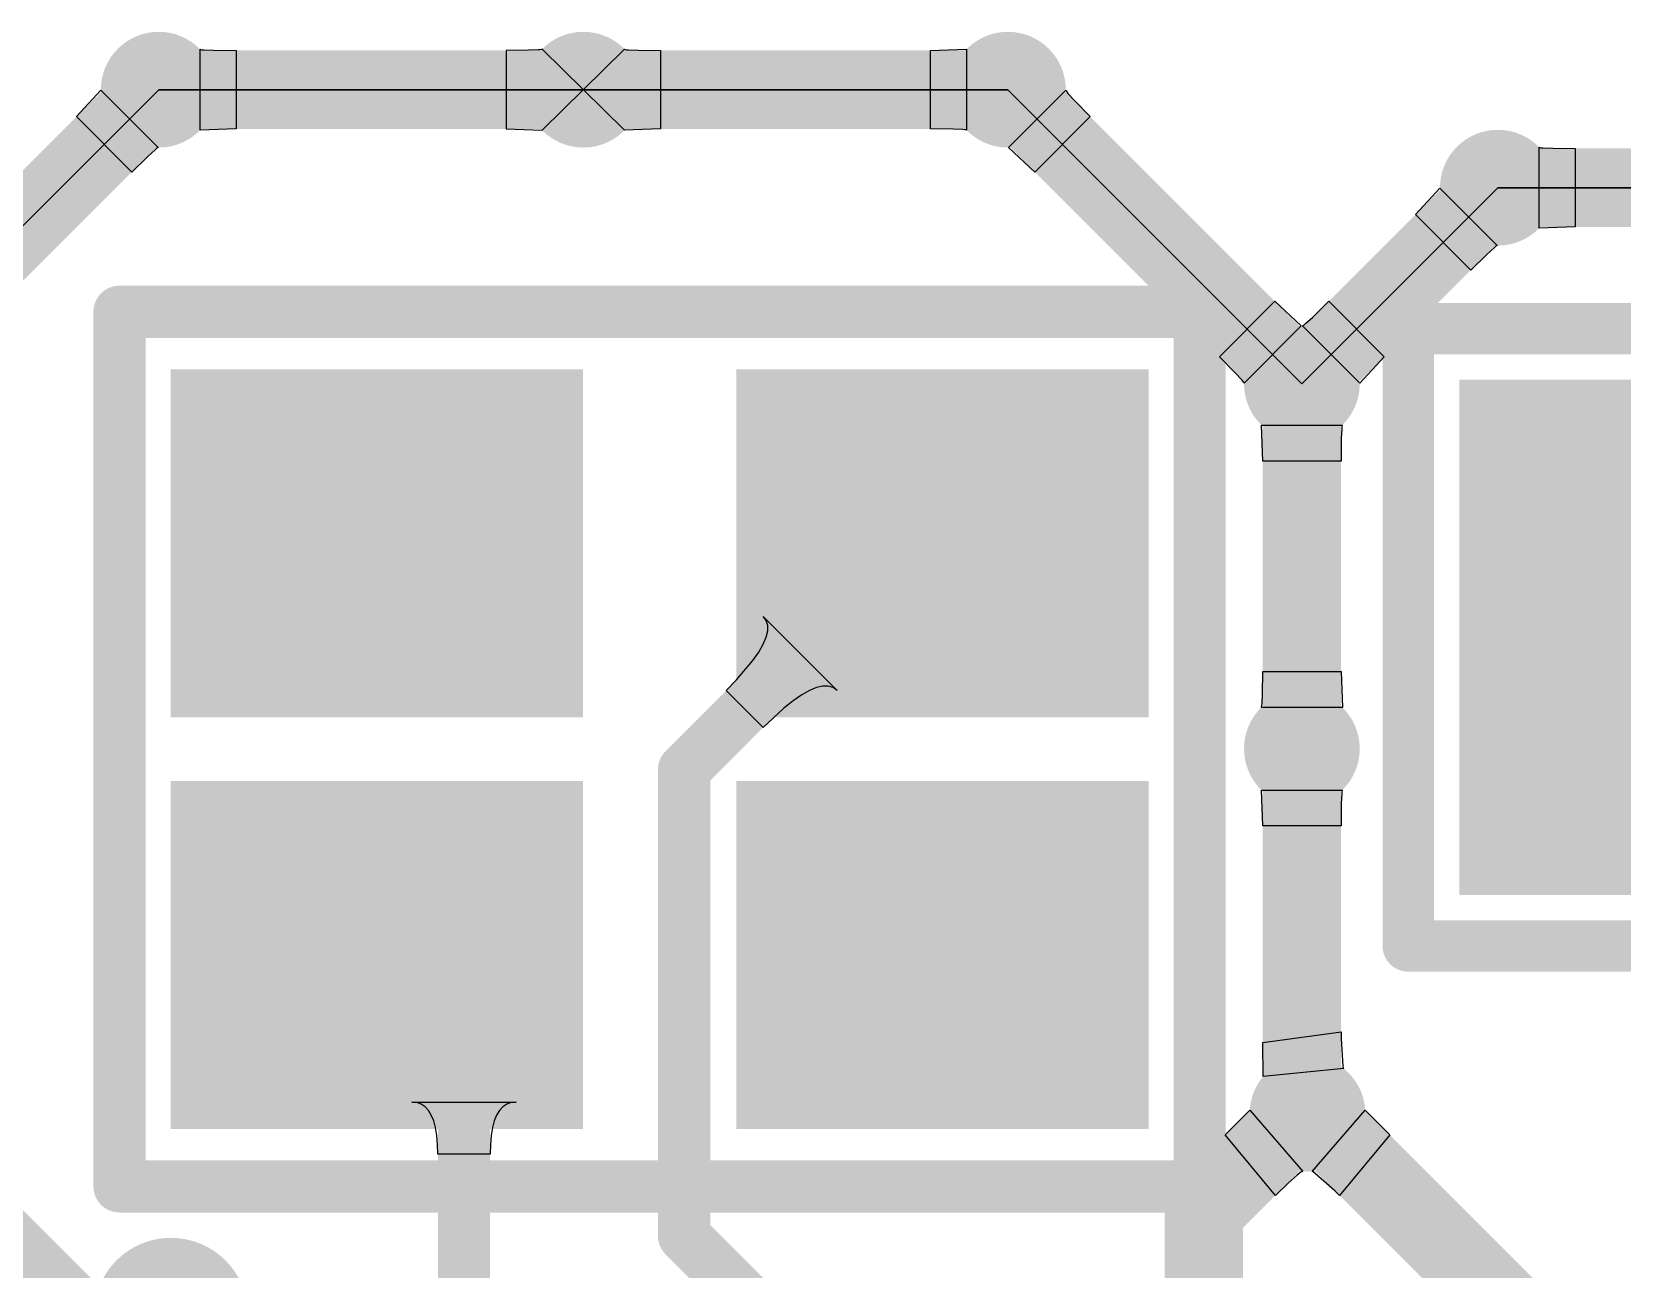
# Model space of a CAD drawing. Header units: millimetres. Extents: x -27 to 79, y -14 to 66.
# Drawn here: x 36.79 to 42.98, y 32.95 to 37.76 of the extents above; entities that cross this region are included whole.
import ezdxf

# ---------------------------------------------------------------- set-up
doc = ezdxf.new("R2010")
doc.units = ezdxf.units.MM
for name, color, linetype in [('BottomLayer', 5, 'Continuous'), ('TopLayer', 1, 'Continuous'), ('TopOverlay', 2, 'Continuous'), ('TopPaste', 8, 'Continuous'), ('TopSolder', 216, 'Continuous'), ('ViaHoleLayer', 16, 'Continuous')]:
    doc.layers.add(name, color=color, linetype=linetype)

msp = doc.modelspace()

# ---------------------------------------------------------------- hatches: boundary and pattern name
at = {"layer": 'BottomLayer'}
h = msp.add_hatch(color=5, dxfattribs=at)
edge = h.paths.add_edge_path()
edge.add_arc((37.2857, 37.5397), 0.225, 0, 360)
h = msp.add_hatch(color=5, dxfattribs=at)
edge = h.paths.add_edge_path()
edge.add_arc((38.9367, 37.5397), 0.225, 0, 360)
h = msp.add_hatch(color=5, dxfattribs=at)
edge = h.paths.add_edge_path()
edge.add_arc((40.5877, 37.5397), 0.225, 0, 360)
h = msp.add_hatch(color=5, dxfattribs=at)
edge = h.paths.add_edge_path()
edge.add_arc((42.4927, 37.1587), 0.225, 0, 360)
h = msp.add_hatch(color=5, dxfattribs=at)
edge = h.paths.add_edge_path()
edge.add_arc((41.7307, 36.3967), 0.225, 0, 360)
h = msp.add_hatch(color=5, dxfattribs=at)
edge = h.paths.add_edge_path()
edge.add_arc((41.7307, 34.9777), 0.225, 0, 360)
h = msp.add_hatch(color=5, dxfattribs=at)
edge = h.paths.add_edge_path()
edge.add_arc((41.7526, 33.5588), 0.225, 0, 360)
at = {"layer": 'TopLayer'}
h = msp.add_hatch(color=1, dxfattribs=at)
edge = h.paths.add_edge_path()
edge.add_arc((37.2857, 37.5397), 0.225, 0, 360)
h = msp.add_hatch(color=1, dxfattribs=at)
edge = h.paths.add_edge_path()
edge.add_arc((38.9367, 37.5397), 0.225, 0, 360)
h = msp.add_hatch(color=1, dxfattribs=at)
edge = h.paths.add_edge_path()
edge.add_arc((40.5877, 37.5397), 0.225, 0, 360)
h = msp.add_hatch(color=1, dxfattribs=at)
edge = h.paths.add_edge_path()
edge.add_arc((42.4927, 37.1587), 0.225, 0, 360)
h = msp.add_hatch(color=1, dxfattribs=at)
edge = h.paths.add_edge_path()
edge.add_arc((41.7307, 36.3967), 0.225, 0, 360)
for points in [[(37.4333, 36.3511), (38.8333, 36.3511), (38.8333, 35.2011), (37.4333, 35.2011)], [(39.6333, 36.3511), (41.0333, 36.3511), (41.0333, 35.2011), (39.6333, 35.2011)], [(43.4444, 34.5107), (42.4444, 34.5107), (42.4444, 36.3107), (43.4444, 36.3107)], [(37.4333, 34.7511), (38.8333, 34.7511), (38.8333, 33.6011), (37.4333, 33.6011)], [(39.6333, 34.7511), (41.0333, 34.7511), (41.0333, 33.6011), (39.6333, 33.6011)]]:
    msp.add_hatch(color=1, dxfattribs=at).paths.add_polyline_path(points)
h = msp.add_hatch(color=1, dxfattribs=at)
edge = h.paths.add_edge_path()
edge.add_arc((41.7307, 34.9777), 0.225, 0, 360)
h = msp.add_hatch(color=1, dxfattribs=at)
edge = h.paths.add_edge_path()
edge.add_arc((41.7526, 33.5588), 0.225, 0, 360)
at = {"layer": 'TopPaste'}
for points in [[(37.4333, 36.3511), (38.8333, 36.3511), (38.8333, 35.2011), (37.4333, 35.2011)], [(39.6333, 36.3511), (41.0333, 36.3511), (41.0333, 35.2011), (39.6333, 35.2011)], [(43.4444, 34.5107), (42.4444, 34.5107), (42.4444, 36.3107), (43.4444, 36.3107)], [(37.4333, 34.7511), (38.8333, 34.7511), (38.8333, 33.6011), (37.4333, 33.6011)], [(39.6333, 34.7511), (41.0333, 34.7511), (41.0333, 33.6011), (39.6333, 33.6011)]]:
    msp.add_hatch(color=8, dxfattribs=at).paths.add_polyline_path(points)
at = {"layer": 'TopSolder'}
for points in [[(37.3317, 36.4527), (38.9349, 36.4527), (38.9349, 35.0995), (37.3317, 35.0995)], [(39.5317, 36.4527), (41.1349, 36.4527), (41.1349, 35.0995), (39.5317, 35.0995)], [(43.546, 34.4091), (42.3428, 34.4091), (42.3428, 36.4123), (43.546, 36.4123)], [(37.3317, 34.8527), (38.9349, 34.8527), (38.9349, 33.4995), (37.3317, 33.4995)], [(39.5317, 34.8527), (41.1349, 34.8527), (41.1349, 33.4995), (39.5317, 33.4995)]]:
    msp.add_hatch(color=216, dxfattribs=at).paths.add_polyline_path(points)
at = {"layer": 'ViaHoleLayer'}
h = msp.add_hatch(color=16, dxfattribs=at)
edge = h.paths.add_edge_path()
edge.add_arc((37.2857, 37.5397), 0.1, 0, 360)
h = msp.add_hatch(color=16, dxfattribs=at)
edge = h.paths.add_edge_path()
edge.add_arc((38.9367, 37.5397), 0.1, 0, 360)
h = msp.add_hatch(color=16, dxfattribs=at)
edge = h.paths.add_edge_path()
edge.add_arc((40.5877, 37.5397), 0.1, 0, 360)
h = msp.add_hatch(color=16, dxfattribs=at)
edge = h.paths.add_edge_path()
edge.add_arc((42.4927, 37.1587), 0.1, 0, 360)
h = msp.add_hatch(color=16, dxfattribs=at)
edge = h.paths.add_edge_path()
edge.add_arc((41.7307, 36.3967), 0.1, 0, 360)
h = msp.add_hatch(color=16, dxfattribs=at)
edge = h.paths.add_edge_path()
edge.add_arc((41.7307, 34.9777), 0.1, 0, 360)
h = msp.add_hatch(color=16, dxfattribs=at)
edge = h.paths.add_edge_path()
edge.add_arc((41.7526, 33.5588), 0.1, 0, 360)

# ---------------------------------------------------------------- linework, layer by layer
at = {"layer": 'TopLayer'}
for p, q in [((37.4463, 37.3822), (37.4463, 37.6972)), ((37.4463, 37.6972), (37.4486, 37.6962)), ((37.4486, 37.6962), (37.4535, 37.6953)), ((37.4535, 37.6953), (37.461, 37.6945)), ((37.461, 37.6945), (37.4991, 37.6929)), ((37.4991, 37.6929), (37.5862, 37.6921)), ((37.5862, 37.6921), (37.5862, 37.3873)), ((38.7232, 37.6929), (38.6361, 37.6921)), ((38.7232, 37.6929), (38.6361, 37.6921)), ((38.7232, 37.6929), (38.6361, 37.6921)), ((38.7232, 37.6929), (38.6361, 37.6921)), ((38.7232, 37.6929), (38.6361, 37.6921)), ((38.7232, 37.6929), (38.6361, 37.6921)), ((38.7232, 37.6929), (38.6361, 37.6921)), ((38.7232, 37.6929), (38.6361, 37.6921)), ((38.7232, 37.6929), (38.6361, 37.6921)), ((38.6361, 37.6921), (38.6361, 37.3873)), ((38.6361, 37.6921), (38.6361, 37.3873)), ((38.6361, 37.6921), (38.6361, 37.3873)), ((38.6361, 37.6921), (38.6361, 37.3873)), ((38.6361, 37.6921), (38.6361, 37.3873)), ((38.6361, 37.6921), (38.6361, 37.3873)), ((38.6361, 37.6921), (38.6361, 37.3873)), ((38.6361, 37.6921), (38.6361, 37.3873)), ((38.6361, 37.6921), (38.6361, 37.3873)), ((38.7613, 37.6945), (38.7232, 37.6929)), ((38.7613, 37.6945), (38.7232, 37.6929)), ((38.7613, 37.6945), (38.7232, 37.6929)), ((38.7613, 37.6945), (38.7232, 37.6929)), ((38.7613, 37.6945), (38.7232, 37.6929)), ((38.7613, 37.6945), (38.7232, 37.6929)), ((38.7613, 37.6945), (38.7232, 37.6929)), ((38.7613, 37.6945), (38.7232, 37.6929)), ((38.7613, 37.6945), (38.7232, 37.6929)), ((38.7688, 37.6953), (38.7613, 37.6945)), ((38.7688, 37.6953), (38.7613, 37.6945)), ((38.7688, 37.6953), (38.7613, 37.6945)), ((38.7688, 37.6953), (38.7613, 37.6945)), ((38.7688, 37.6953), (38.7613, 37.6945)), ((38.7688, 37.6953), (38.7613, 37.6945)), ((38.7688, 37.6953), (38.7613, 37.6945)), ((38.7688, 37.6953), (38.7613, 37.6945)), ((38.7688, 37.6953), (38.7613, 37.6945)), ((38.7737, 37.6962), (38.7688, 37.6953)), ((38.7737, 37.6962), (38.7688, 37.6953)), ((38.7737, 37.6962), (38.7688, 37.6953)), ((38.7737, 37.6962), (38.7688, 37.6953)), ((38.7737, 37.6962), (38.7688, 37.6953)), ((38.7737, 37.6962), (38.7688, 37.6953)), ((38.7737, 37.6962), (38.7688, 37.6953)), ((38.7737, 37.6962), (38.7688, 37.6953)), ((38.7737, 37.6962), (38.7688, 37.6953)), ((38.776, 37.6972), (38.7737, 37.6962)), ((38.776, 37.6972), (38.7737, 37.6962)), ((38.776, 37.6972), (38.7737, 37.6962)), ((38.776, 37.6972), (38.7737, 37.6962)), ((38.776, 37.6972), (38.7737, 37.6962)), ((38.776, 37.6972), (38.7737, 37.6962)), ((38.776, 37.6972), (38.7737, 37.6962)), ((38.776, 37.6972), (38.7737, 37.6962)), ((38.776, 37.6972), (38.7737, 37.6962)), ((39.0973, 37.3822), (38.776, 37.6972)), ((38.776, 37.3822), (39.0973, 37.6972)), ((39.0973, 37.3822), (38.776, 37.6972)), ((38.776, 37.3822), (39.0973, 37.6972)), ((39.0973, 37.3822), (38.776, 37.6972)), ((38.776, 37.3822), (39.0973, 37.6972)), ((39.0973, 37.3822), (38.776, 37.6972)), ((38.776, 37.3822), (39.0973, 37.6972)), ((39.0973, 37.3822), (38.776, 37.6972)), ((38.776, 37.3822), (39.0973, 37.6972)), ((39.0973, 37.3822), (38.776, 37.6972)), ((38.776, 37.3822), (39.0973, 37.6972)), ((39.0973, 37.3822), (38.776, 37.6972)), ((38.776, 37.3822), (39.0973, 37.6972)), ((39.0973, 37.3822), (38.776, 37.6972)), ((38.776, 37.3822), (39.0973, 37.6972)), ((39.0973, 37.3822), (38.776, 37.6972)), ((38.776, 37.3822), (39.0973, 37.6972)), ((39.0973, 37.6972), (39.0996, 37.6962)), ((39.0973, 37.6972), (39.0996, 37.6962)), ((39.0973, 37.6972), (39.0996, 37.6962)), ((39.0973, 37.6972), (39.0996, 37.6962)), ((39.0973, 37.6972), (39.0996, 37.6962)), ((39.0973, 37.6972), (39.0996, 37.6962)), ((39.0973, 37.6972), (39.0996, 37.6962)), ((39.0973, 37.6972), (39.0996, 37.6962)), ((39.0973, 37.6972), (39.0996, 37.6962)), ((39.0996, 37.6962), (39.1045, 37.6953)), ((39.0996, 37.6962), (39.1045, 37.6953)), ((39.0996, 37.6962), (39.1045, 37.6953)), ((39.0996, 37.6962), (39.1045, 37.6953)), ((39.0996, 37.6962), (39.1045, 37.6953)), ((39.0996, 37.6962), (39.1045, 37.6953)), ((39.0996, 37.6962), (39.1045, 37.6953)), ((39.0996, 37.6962), (39.1045, 37.6953)), ((39.0996, 37.6962), (39.1045, 37.6953)), ((39.1045, 37.6953), (39.112, 37.6945)), ((39.1045, 37.6953), (39.112, 37.6945)), ((39.1045, 37.6953), (39.112, 37.6945)), ((39.1045, 37.6953), (39.112, 37.6945)), ((39.1045, 37.6953), (39.112, 37.6945)), ((39.1045, 37.6953), (39.112, 37.6945)), ((39.1045, 37.6953), (39.112, 37.6945)), ((39.1045, 37.6953), (39.112, 37.6945)), ((39.1045, 37.6953), (39.112, 37.6945)), ((39.112, 37.6945), (39.1501, 37.6929)), ((39.112, 37.6945), (39.1501, 37.6929)), ((39.112, 37.6945), (39.1501, 37.6929)), ((39.112, 37.6945), (39.1501, 37.6929)), ((39.112, 37.6945), (39.1501, 37.6929)), ((39.112, 37.6945), (39.1501, 37.6929)), ((39.112, 37.6945), (39.1501, 37.6929)), ((39.112, 37.6945), (39.1501, 37.6929)), ((39.112, 37.6945), (39.1501, 37.6929)), ((39.1501, 37.6929), (39.2372, 37.6921)), ((39.1501, 37.6929), (39.2372, 37.6921)), ((39.1501, 37.6929), (39.2372, 37.6921)), ((39.1501, 37.6929), (39.2372, 37.6921)), ((39.1501, 37.6929), (39.2372, 37.6921)), ((39.1501, 37.6929), (39.2372, 37.6921)), ((39.1501, 37.6929), (39.2372, 37.6921)), ((39.1501, 37.6929), (39.2372, 37.6921)), ((39.1501, 37.6929), (39.2372, 37.6921)), ((39.2372, 37.6921), (39.2372, 37.3873)), ((39.2372, 37.6921), (39.2372, 37.3873)), ((39.2372, 37.6921), (39.2372, 37.3873)), ((39.2372, 37.6921), (39.2372, 37.3873)), ((39.2372, 37.6921), (39.2372, 37.3873)), ((39.2372, 37.6921), (39.2372, 37.3873)), ((39.2372, 37.6921), (39.2372, 37.3873)), ((39.2372, 37.6921), (39.2372, 37.3873)), ((39.2372, 37.6921), (39.2372, 37.3873)), ((40.2871, 37.6921), (40.427, 37.6972)), ((40.2871, 37.3873), (40.2871, 37.6921)), ((40.427, 37.6972), (40.427, 37.3822)), ((36.3967, 36.6507), (37.2857, 37.5397)), ((37.2857, 37.5397), (36.3967, 36.6507)), ((37.2857, 37.5397), (40.5877, 37.5397)), ((40.5877, 37.5397), (37.2857, 37.5397)), ((40.5877, 37.5397), (41.7307, 36.3967)), ((41.7307, 36.3967), (40.5877, 37.5397)), ((36.9654, 37.4349), (37.0607, 37.5374)), ((37.0607, 37.5374), (37.2834, 37.3147)), ((40.5899, 37.3147), (40.8126, 37.5374)), ((40.8126, 37.5374), (40.8136, 37.5351)), ((40.8136, 37.5351), (40.8164, 37.531)), ((40.8164, 37.531), (40.8212, 37.5252)), ((40.8212, 37.5252), (40.8469, 37.4971)), ((40.8469, 37.4971), (40.9079, 37.4349)), ((37.1809, 37.2194), (36.9654, 37.4349)), ((40.9079, 37.4349), (40.6924, 37.2194)), ((37.5862, 37.3873), (37.4463, 37.3822)), ((38.6361, 37.3873), (38.776, 37.3822)), ((38.6361, 37.3873), (38.776, 37.3822)), ((38.6361, 37.3873), (38.776, 37.3822)), ((38.6361, 37.3873), (38.776, 37.3822)), ((38.6361, 37.3873), (38.776, 37.3822)), ((38.6361, 37.3873), (38.776, 37.3822)), ((38.6361, 37.3873), (38.776, 37.3822)), ((38.6361, 37.3873), (38.776, 37.3822)), ((38.6361, 37.3873), (38.776, 37.3822)), ((39.2372, 37.3873), (39.0973, 37.3822)), ((39.2372, 37.3873), (39.0973, 37.3822)), ((39.2372, 37.3873), (39.0973, 37.3822)), ((39.2372, 37.3873), (39.0973, 37.3822)), ((39.2372, 37.3873), (39.0973, 37.3822)), ((39.2372, 37.3873), (39.0973, 37.3822)), ((39.2372, 37.3873), (39.0973, 37.3822)), ((39.2372, 37.3873), (39.0973, 37.3822)), ((39.2372, 37.3873), (39.0973, 37.3822)), ((40.3742, 37.3864), (40.2871, 37.3873)), ((40.4123, 37.3848), (40.3742, 37.3864)), ((40.4198, 37.384), (40.4123, 37.3848)), ((40.4247, 37.3831), (40.4198, 37.384)), ((40.427, 37.3822), (40.4247, 37.3831)), ((37.2712, 37.3061), (37.2431, 37.2804)), ((37.277, 37.3109), (37.2712, 37.3061)), ((37.2811, 37.3137), (37.277, 37.3109)), ((37.2834, 37.3147), (37.2811, 37.3137)), ((40.6924, 37.2194), (40.5899, 37.3147)), ((42.6533, 37.0012), (42.6533, 37.3162)), ((42.6533, 37.3162), (42.6556, 37.3152)), ((42.6556, 37.3152), (42.6605, 37.3143)), ((42.6605, 37.3143), (42.668, 37.3135)), ((42.668, 37.3135), (42.7061, 37.3119)), ((42.7061, 37.3119), (42.7932, 37.3111)), ((42.7932, 37.3111), (42.7932, 37.0063)), ((37.2431, 37.2804), (37.1809, 37.2194)), ((41.7307, 36.3967), (42.4927, 37.1587)), ((42.4927, 37.1587), (41.7307, 36.3967)), ((42.1724, 37.0539), (42.2677, 37.1564)), ((42.2677, 37.1564), (42.4904, 36.9337)), ((42.4927, 37.1587), (46.0487, 37.1587)), ((46.0487, 37.1587), (42.4927, 37.1587)), ((42.3879, 36.8384), (42.1724, 37.0539)), ((42.7932, 37.0063), (42.6533, 37.0012)), ((42.4782, 36.9251), (42.4501, 36.8994)), ((42.484, 36.9299), (42.4782, 36.9251)), ((42.4881, 36.9327), (42.484, 36.9299)), ((42.4904, 36.9337), (42.4881, 36.9327)), ((42.4501, 36.8994), (42.3879, 36.8384)), ((41.4104, 36.5014), (41.6259, 36.7169)), ((41.6259, 36.7169), (41.7284, 36.6216)), ((41.7732, 36.6559), (41.8354, 36.7169)), ((41.8354, 36.7169), (42.0509, 36.5014)), ((41.7284, 36.6216), (41.5057, 36.3989)), ((41.7329, 36.6216), (41.7352, 36.6226)), ((41.9556, 36.3989), (41.7329, 36.6216)), ((41.7352, 36.6226), (41.7393, 36.6254)), ((41.7393, 36.6254), (41.7451, 36.6302)), ((41.7451, 36.6302), (41.7732, 36.6559)), ((41.4714, 36.4392), (41.4104, 36.5014)), ((42.0509, 36.5014), (41.9556, 36.3989)), ((41.4971, 36.4111), (41.4714, 36.4392)), ((41.5019, 36.4053), (41.4971, 36.4111)), ((41.5047, 36.4012), (41.5019, 36.4053)), ((41.5057, 36.3989), (41.5047, 36.4012)), ((41.5783, 36.0961), (41.5732, 36.236)), ((41.5732, 36.236), (41.8882, 36.236)), ((41.8839, 36.1832), (41.8831, 36.0961)), ((41.8855, 36.2213), (41.8839, 36.1832)), ((41.8863, 36.2288), (41.8855, 36.2213)), ((41.8872, 36.2337), (41.8863, 36.2288)), ((41.8882, 36.236), (41.8872, 36.2337)), ((41.8831, 36.0961), (41.5783, 36.0961)), ((39.6478, 35.4757), (39.6363, 35.4915)), ((39.6363, 35.4915), (39.9237, 35.2041)), ((39.6535, 35.457), (39.6478, 35.4757)), ((39.6478, 35.411), (39.6535, 35.4354)), ((39.6535, 35.4354), (39.6535, 35.457)), ((39.6191, 35.3535), (39.6363, 35.3837)), ((39.6363, 35.3837), (39.6478, 35.411)), ((39.5329, 35.2458), (39.5961, 35.3205)), ((39.5961, 35.3205), (39.6191, 35.3535)), ((41.5774, 35.1912), (41.5783, 35.2783)), ((41.5783, 35.2783), (41.8831, 35.2783)), ((41.8831, 35.2783), (41.8882, 35.1384)), ((39.4926, 35.2041), (39.5329, 35.2458)), ((39.6363, 35.0604), (39.4926, 35.2041)), ((39.8159, 35.2041), (39.7857, 35.1869)), ((39.8432, 35.2156), (39.8159, 35.2041)), ((39.8676, 35.2213), (39.8432, 35.2156)), ((39.8892, 35.2213), (39.8676, 35.2213)), ((39.9079, 35.2156), (39.8892, 35.2213)), ((39.9237, 35.2041), (39.9079, 35.2156)), ((41.5758, 35.1531), (41.5774, 35.1912)), ((39.7168, 35.1351), (39.6363, 35.0604)), ((39.7527, 35.1639), (39.7168, 35.1351)), ((39.7857, 35.1869), (39.7527, 35.1639)), ((41.5732, 35.1384), (41.5741, 35.1407)), ((41.8882, 35.1384), (41.5732, 35.1384)), ((41.5741, 35.1407), (41.575, 35.1456)), ((41.575, 35.1456), (41.5758, 35.1531)), ((41.5783, 34.6772), (41.5732, 34.817)), ((41.5732, 34.817), (41.8882, 34.817)), ((41.8882, 34.817), (41.8872, 34.8147)), ((41.8839, 34.7643), (41.8831, 34.6772)), ((41.8855, 34.8024), (41.8839, 34.7643)), ((41.8863, 34.8098), (41.8855, 34.8024)), ((41.8872, 34.8147), (41.8863, 34.8098)), ((41.8831, 34.6772), (41.5783, 34.6772)), ((41.5783, 33.836), (41.8831, 33.8771)), ((41.5802, 33.7034), (41.5783, 33.836)), ((41.8831, 33.8771), (41.8832, 33.8515)), ((41.8832, 33.8515), (41.8898, 33.7425)), ((41.8937, 33.7341), (41.5802, 33.7034)), ((41.8898, 33.7425), (41.8917, 33.737)), ((41.8917, 33.737), (41.8937, 33.7341)), ((38.2888, 33.6021), (38.2694, 33.6041)), ((38.2694, 33.6041), (38.6758, 33.6041)), ((38.306, 33.596), (38.2888, 33.6021)), ((38.3213, 33.5858), (38.306, 33.596)), ((38.3345, 33.5716), (38.3213, 33.5858)), ((38.624, 33.5858), (38.6108, 33.5716)), ((38.6393, 33.596), (38.624, 33.5858)), ((38.6565, 33.6021), (38.6393, 33.596)), ((38.6758, 33.6041), (38.6565, 33.6021)), ((38.3456, 33.5533), (38.3345, 33.5716)), ((38.3548, 33.5309), (38.3456, 33.5533)), ((38.3619, 33.5045), (38.3548, 33.5309)), ((38.5905, 33.5309), (38.5834, 33.5045)), ((38.5996, 33.5533), (38.5905, 33.5309)), ((38.6108, 33.5716), (38.5996, 33.5533)), ((41.4325, 33.4762), (41.528, 33.5721)), ((41.528, 33.5721), (41.7348, 33.3345)), ((41.7703, 33.3345), (41.9772, 33.5721)), ((41.9772, 33.5721), (42.0727, 33.4762)), ((38.367, 33.4741), (38.3619, 33.5045)), ((38.37, 33.4395), (38.367, 33.4741)), ((38.5783, 33.4741), (38.5753, 33.4395)), ((38.5834, 33.5045), (38.5783, 33.4741)), ((41.6277, 33.2403), (41.4325, 33.4762)), ((42.0727, 33.4762), (41.8775, 33.2403)), ((38.371, 33.4009), (38.37, 33.4395)), ((38.5742, 33.4009), (38.371, 33.4009)), ((38.5753, 33.4395), (38.5742, 33.4009)), ((41.7316, 33.3337), (41.7267, 33.331)), ((41.7348, 33.3345), (41.7316, 33.3337)), ((41.7736, 33.3337), (41.7703, 33.3345)), ((41.8593, 33.2583), (41.7736, 33.3337)), ((41.6773, 33.2887), (41.6277, 33.2403)), ((41.7119, 33.3199), (41.6773, 33.2887)), ((41.7201, 33.3264), (41.7119, 33.3199)), ((41.7267, 33.331), (41.7201, 33.3264)), ((41.8775, 33.2403), (41.8593, 33.2583))]:
    msp.add_line(p, q, dxfattribs=at)
for points, const_width in [([(36.3967, 36.6507), (37.2857, 37.5397)], 0.3048), ([(37.2857, 37.5397), (40.5877, 37.5397)], 0.3048), ([(40.5877, 37.5397), (41.7307, 36.3967)], 0.3048), ([(41.7307, 36.3967), (42.4927, 37.1587)], 0.3048), ([(42.4927, 37.1587), (46.0487, 37.1587)], 0.3048), ([(41.7307, 34.9777), (41.7307, 36.3967)], 0.3048), ([(39.3285, 34.8963), (40.2083, 35.7761)], 0.2032), ([(40.2083, 35.7761), (40.3333, 35.7761)], 0.2032), ([(42.9444, 35.0107), (42.9444, 35.4107)], 0.2032), ([(41.7307, 33.5588), (41.7307, 34.9777)], 0.3048), ([(42.9444, 35.0107), (43.8897, 34.0654)], 0.2032), ([(39.3285, 33.0838), (39.3285, 34.8963)], 0.2032), ([(38.1333, 34.1761), (38.4726, 33.8367)], 0.2032), ([(38.4726, 32.0786), (38.4726, 33.8367)], 0.2032), ([(41.3497, 33.1778), (41.7307, 33.5588)], 0.3048), ([(41.7307, 33.5588), (41.7745, 33.5588)], 0.3048), ([(41.7745, 33.5588), (42.6197, 32.7137)], 0.3048), ([(36.3967, 33.3296), (37.6226, 32.1036)], 0.3048), ([(41.3497, 32.0787), (41.3497, 33.1778)], 0.3048), ([(39.3285, 33.0838), (39.8257, 32.5867)], 0.2032)]:
    msp.add_lwpolyline(points, dxfattribs=dict(at, const_width=const_width))
for points, const_width in [([(37.2095, 37.5397, 1), (37.3619, 37.5397, 1)], 0.1524), ([(37.2095, 37.5397, 1), (37.3619, 37.5397, 1)], 0.1524), ([(40.5115, 37.5397, 1), (40.6639, 37.5397, 1)], 0.1524), ([(40.5115, 37.5397, 1), (40.6639, 37.5397, 1)], 0.1524), ([(42.4165, 37.1587, 1), (42.5689, 37.1587, 1)], 0.1524), ([(42.4165, 37.1587, 1), (42.5689, 37.1587, 1)], 0.1524), ([(41.6545, 36.3967, 1), (41.8069, 36.3967, 1)], 0.1524), ([(41.6545, 36.3967, 1), (41.8069, 36.3967, 1)], 0.1524), ([(41.6545, 36.3967, 1), (41.8069, 36.3967, 1)], 0.1524), ([(40.1575, 35.7761, 1), (40.2591, 35.7761, 1)], 0.1016), ([(40.1575, 35.7761, 1), (40.2591, 35.7761, 1)], 0.1016), ([(40.2825, 35.7761, 1), (40.3841, 35.7761, 1)], 0.1016), ([(42.8936, 35.4107, 1), (42.9952, 35.4107, 1)], 0.1016), ([(41.6545, 34.9777, 1), (41.8069, 34.9777, 1)], 0.1524), ([(41.6545, 34.9777, 1), (41.8069, 34.9777, 1)], 0.1524), ([(42.8936, 35.0107, 1), (42.9952, 35.0107, 1)], 0.1016), ([(42.8936, 35.0107, 1), (42.9952, 35.0107, 1)], 0.1016), ([(39.2777, 34.8963, 1), (39.3793, 34.8963, 1)], 0.1016), ([(39.2777, 34.8963, 1), (39.3793, 34.8963, 1)], 0.1016), ([(38.0825, 34.1761, 1), (38.1841, 34.1761, 1)], 0.1016), ([(38.4218, 33.8367, 1), (38.5234, 33.8367, 1)], 0.1016), ([(38.4218, 33.8367, 1), (38.5234, 33.8367, 1)], 0.1016), ([(41.6545, 33.5588, 1), (41.8069, 33.5588, 1)], 0.1524), ([(41.6545, 33.5588, 1), (41.8069, 33.5588, 1)], 0.1524), ([(41.6545, 33.5588, 1), (41.8069, 33.5588, 1)], 0.1524), ([(41.6983, 33.5588, 1), (41.8507, 33.5588, 1)], 0.1524), ([(41.6983, 33.5588, 1), (41.8507, 33.5588, 1)], 0.1524), ([(41.2735, 33.1778, 1), (41.4259, 33.1778, 1)], 0.1524), ([(41.2735, 33.1778, 1), (41.4259, 33.1778, 1)], 0.1524), ([(39.2777, 33.0838, 1), (39.3793, 33.0838, 1)], 0.1016), ([(39.2777, 33.0838, 1), (39.3793, 33.0838, 1)], 0.1016)]:
    msp.add_lwpolyline(points, format="xyb", close=True, dxfattribs=dict(at, const_width=const_width))
at = {"layer": 'TopOverlay'}
for points, const_width in [([(37.1333, 33.2761), (37.1333, 36.6761)], 0.2032), ([(37.1333, 36.6761), (41.3333, 36.6761)], 0.2032), ([(41.3333, 33.2761), (41.3333, 36.6761)], 0.2032), ([(42.1444, 36.6107), (43.4995, 36.6107)], 0.2), ([(42.1444, 34.2107), (42.1444, 36.6107)], 0.2), ([(42.1444, 34.2107), (43.4995, 34.2107)], 0.2), ([(37.1333, 33.2761), (41.3333, 33.2761)], 0.2032)]:
    msp.add_lwpolyline(points, dxfattribs=dict(at, const_width=const_width))
for points, const_width in [([(37.0825, 36.6761, 1), (37.1841, 36.6761, 1)], 0.1016), ([(37.0825, 36.6761, 1), (37.1841, 36.6761, 1)], 0.1016), ([(41.2825, 36.6761, 1), (41.3841, 36.6761, 1)], 0.1016), ([(41.2825, 36.6761, 1), (41.3841, 36.6761, 1)], 0.1016), ([(42.0944, 36.6107, 1), (42.1944, 36.6107, 1)], 0.1), ([(42.0944, 36.6107, 1), (42.1944, 36.6107, 1)], 0.1), ([(42.0944, 34.2107, 1), (42.1944, 34.2107, 1)], 0.1), ([(42.0944, 34.2107, 1), (42.1944, 34.2107, 1)], 0.1), ([(37.0825, 33.2761, 1), (37.1841, 33.2761, 1)], 0.1016), ([(37.0825, 33.2761, 1), (37.1841, 33.2761, 1)], 0.1016), ([(41.2825, 33.2761, 1), (41.3841, 33.2761, 1)], 0.1016), ([(41.2825, 33.2761, 1), (41.3841, 33.2761, 1)], 0.1016), ([(37.4833, 32.7761, 1), (37.1833, 32.7761, 1)], 0.3)]:
    msp.add_lwpolyline(points, format="xyb", close=True, dxfattribs=dict(at, const_width=const_width))

doc.saveas('drawing.dxf')
